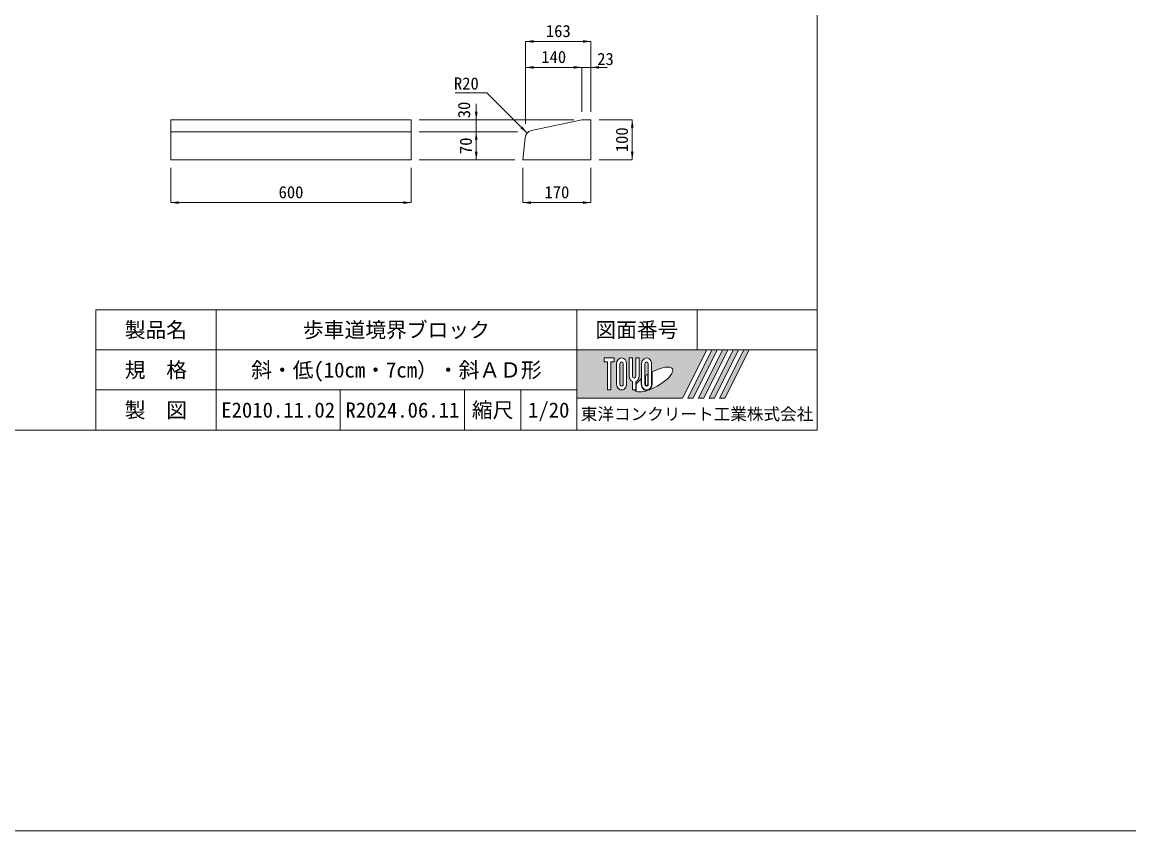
# Model space of a CAD drawing. Units: millimetres at full size; some dimension numbers follow another scale. Extents: x 10998 to 40298, y -6982 to 1118.
# Drawn here: x 31324 to 34085, y -6982 to -4964 of the extents above; entities that cross this region are included whole.
import ezdxf
from ezdxf.enums import TextEntityAlignment as Align

# ---------------------------------------------------------------- set-up
doc = ezdxf.new("R2010")
doc.units = ezdxf.units.MM
doc.header["$LTSCALE"] = 25
for name, color, linetype, lineweight in [('寸法線', 7, 'Continuous', 9), ('本体', 2, 'Continuous', 20), ('枠', 5, 'Continuous', 5)]:
    doc.layers.add(name, color=color, linetype=linetype, lineweight=lineweight)
doc.styles.add('ＭＳ ゴシック', font='')
doc.styles.get('ＭＳ ゴシック').set_extended_font_data('MS Gothic')

# ---------------------------------------------------------------- blocks, each defined once
blk = doc.blocks.new('filled_arrow')
at = {"color": 0, "linetype": 'Continuous', "lineweight": -2}
blk.add_solid([(7.5, 1.25), (0, 0), (7.5, -1.25)], dxfattribs=at)

msp = doc.modelspace()

# ---------------------------------------------------------------- hatches: boundary and pattern name
at = {"layer": '枠'}
h = msp.add_hatch(color=7, dxfattribs=at)
h.paths.add_polyline_path([(32707.36, -5781.99), (32707.36, -5901.99), (32971.36, -5901.99), (33031.36, -5781.99)])
edge = h.paths.add_edge_path(flags=16)
edge.add_ellipse((32899.04, -5855.86), major_axis=(47.01585, 26.31662), ratio=0.3471473395109996, start_angle=-144.3112156939568, end_angle=72.18990356030906, ccw=False)
edge.add_ellipse((32881.63, -5867.22), major_axis=(-0, 16), ratio=0.8463541875, start_angle=-160.70345584570325, end_angle=-90.00000000003783)
edge.add_line((32895.17, -5867.22), (32895.17, -5836.72))
edge = h.paths.add_edge_path(flags=16)
edge.add_ellipse((32881.63, -5816.76), major_axis=(-0, 14.76923), ratio=0.8463541534423831, start_angle=-90.00000000001182, end_angle=89.9999999999884, ccw=False)
edge.add_line((32894.13, -5816.76), (32894.13, -5867.22))
edge.add_ellipse((32881.63, -5867.22), major_axis=(-0, 14.76923), ratio=0.8463541534423831, start_angle=90.0000000000125, end_angle=-89.99999999998698, ccw=False)
edge.add_line((32869.13, -5867.22), (32869.13, -5816.76))
edge = h.paths.add_edge_path(flags=16)
edge.add_line((32885.79, -5816.76), (32885.79, -5867.22))
edge.add_ellipse((32881.63, -5867.22), major_axis=(-0, 4.92308), ratio=0.8463542211507153, start_angle=89.99999999992781, end_angle=-90.00000000007208, ccw=False)
edge.add_line((32877.46, -5867.22), (32877.46, -5816.76))
edge.add_ellipse((32881.63, -5816.76), major_axis=(-0, 4.92308), ratio=0.8463542211507153, start_angle=-90.00000000005912, end_angle=89.99999999994031, ccw=False)
edge = h.paths.add_edge_path(flags=16)
edge.add_line((32884.75, -5842.55), (32884.75, -5867.22))
edge.add_ellipse((32881.63, -5867.22), major_axis=(0, 3.69231), ratio=0.8463540961371586, start_angle=90.0000000001296, end_angle=-89.99999999987, ccw=False)
edge.add_line((32878.5, -5867.22), (32878.5, -5846.59))
edge.add_ellipse((32899.04, -5855.86), major_axis=(47.01585, 26.31662), ratio=0.3471473395109996, start_angle=107.79174152028827, end_angle=126.47131839507071, ccw=False)
edge = h.paths.add_edge_path(flags=16)
edge.add_line((32862.88, -5801.99), (32862.88, -5847.22))
edge.add_ellipse((32850.38, -5847.22), major_axis=(0, 14.76923), ratio=0.8463541534423831, start_angle=-163.3411667375368, end_angle=-89.99999999998818, ccw=False)
edge.add_line((32854.54, -5861.15), (32854.54, -5881.99))
edge.add_line((32854.54, -5881.99), (32846.21, -5881.99))
edge.add_line((32846.21, -5881.99), (32846.21, -5861.15))
edge.add_ellipse((32850.38, -5847.22), major_axis=(-0, 14.76923), ratio=0.8463541534423831, start_angle=89.9999999999884, end_angle=163.34116673753678, ccw=False)
edge.add_line((32837.88, -5847.22), (32837.88, -5801.99))
edge.add_line((32837.88, -5801.99), (32846.21, -5801.99))
edge.add_line((32846.21, -5801.99), (32846.21, -5847.22))
edge.add_ellipse((32850.38, -5847.22), major_axis=(-0, 4.92308), ratio=0.8463542211507153, start_angle=90.00000000002504, end_angle=-89.99999999997524)
edge.add_line((32854.54, -5847.22), (32854.54, -5801.99))
edge.add_line((32854.54, -5801.99), (32862.88, -5801.99))
edge = h.paths.add_edge_path(flags=16)
edge.add_line((32868.08, -5854.49), (32868.08, -5867.22))
edge.add_ellipse((32881.63, -5867.22), major_axis=(-0, 16), ratio=0.8463541875, start_angle=90.00000000001158, end_angle=-171.54426984635023)
edge.add_ellipse((32899.04, -5855.86), major_axis=(47.01585, 26.31662), ratio=0.34714733951099963, start_angle=-178.64953570900434, end_angle=-148.29244183215928, ccw=False)
edge.add_line((32852.75, -5883.22), (32855.58, -5883.22))
edge.add_line((32855.58, -5883.22), (32855.58, -5867.62))
edge.add_ellipse((32899.04, -5855.86), major_axis=(47.01585, 26.31662), ratio=0.3471473395109996, start_angle=148.21912017273544, end_angle=165.90812154570833, ccw=False)
edge = h.paths.add_edge_path(flags=16)
edge.add_ellipse((32819.13, -5816.76), major_axis=(0, 14.76923), ratio=0.8463541534423831, start_angle=-89.9999999999551, end_angle=90.0000000000449, ccw=False)
edge.add_line((32831.63, -5816.76), (32831.63, -5867.22))
edge.add_ellipse((32819.13, -5867.22), major_axis=(-0, 14.76923), ratio=0.8463541534423831, start_angle=89.99999999998431, end_angle=-90.0000000000154, ccw=False)
edge.add_line((32806.63, -5867.22), (32806.63, -5816.76))
edge = h.paths.add_edge_path(flags=16)
edge.add_line((32823.29, -5816.76), (32823.29, -5867.22))
edge.add_ellipse((32819.13, -5867.22), major_axis=(-0, 4.92308), ratio=0.8463542211507153, start_angle=90.0000000000125, end_angle=-89.99999999998698, ccw=False)
edge.add_line((32814.96, -5867.22), (32814.96, -5816.76))
edge.add_ellipse((32819.13, -5816.76), major_axis=(-0, 4.92308), ratio=0.8463542211507153, start_angle=-90.00000000005912, end_angle=89.99999999994031, ccw=False)
h.paths.add_polyline_path([(32800.38, -5801.99), (32800.38, -5811.84), (32792.04, -5811.84), (32792.04, -5881.99), (32783.71, -5881.99), (32783.71, -5811.84), (32775.38, -5811.84), (32775.38, -5801.99)], flags=16)
for points in [[(32984.56, -5901.99), (32997.76, -5901.99), (33057.76, -5781.99), (33044.56, -5781.99)], [(33084.16, -5781.99), (33070.96, -5781.99), (33010.96, -5901.99), (33024.16, -5901.99)], [(33110.56, -5781.99), (33097.36, -5781.99), (33037.36, -5901.99), (33050.56, -5901.99)], [(33136.96, -5781.99), (33123.76, -5781.99), (33063.76, -5901.99), (33076.96, -5901.99)]]:
    msp.add_hatch(color=7, dxfattribs=at).paths.add_polyline_path(points)

# ---------------------------------------------------------------- linework, layer by layer
at = {"layer": '寸法線'}
for p, q in [((32579.75, -5012.28), (32742.75, -5012.28)), ((32579.75, -5217.7), (32579.75, -5012.28)), ((32742.75, -5187.7), (32742.75, -5012.28)), ((32579.75, -5077.03), (32719.75, -5077.03)), ((32579.75, -5217.7), (32579.75, -5077.03)), ((32679.75, -5077.03), (32782.75, -5077.03)), ((32719.75, -5187.7), (32719.75, -5077.03)), ((32719.75, -5187.7), (32719.75, -5077.03)), ((32742.75, -5187.7), (32742.75, -5077.03)), ((32456.53, -5167.7), (32456.53, -5277.7)), ((32456.53, -5277.7), (32456.53, -5167.7)), ((32314.41, -5207.7), (32456.53, -5207.7)), ((32699.75, -5207.7), (32456.53, -5207.7)), ((32762.75, -5207.7), (32845.73, -5207.7)), ((32845.73, -5207.7), (32845.73, -5307.7)), ((32314.41, -5237.7), (32456.53, -5237.7)), ((32314.41, -5237.7), (32456.53, -5237.7)), ((32456.53, -5237.7), (32456.53, -5307.7)), ((32559.75, -5237.7), (32456.53, -5237.7)), ((32559.75, -5237.7), (32456.53, -5237.7)), ((32456.53, -5307.7), (32456.53, -5237.7)), ((31694.41, -5327.7), (31694.41, -5414.47)), ((32294.41, -5327.7), (32294.41, -5414.47)), ((32314.41, -5307.7), (32456.53, -5307.7)), ((32552.75, -5307.7), (32456.53, -5307.7)), ((32572.75, -5327.7), (32572.75, -5414.47)), ((32742.75, -5327.7), (32742.75, -5414.47)), ((32762.75, -5307.7), (32845.73, -5307.7)), ((32294.41, -5414.47), (31694.41, -5414.47)), ((32572.75, -5414.47), (32742.75, -5414.47))]:
    msp.add_line(p, q, dxfattribs=at)
msp.add_lwpolyline([(32583.3, -5240.86), (32482.85, -5140.42), (32404.05, -5140.42)], dxfattribs=at)
at = {"layer": '本体'}
for p, q in [((31694.41, -5207.7), (31694.41, -5307.7)), ((31694.41, -5207.7), (32294.41, -5207.7)), ((32294.41, -5207.7), (32294.41, -5307.7)), ((32594.01, -5234.64), (32719.75, -5207.7)), ((32719.75, -5207.7), (32742.75, -5207.7)), ((32742.75, -5307.7), (32742.75, -5207.7)), ((32572.75, -5307.7), (32578.3, -5252.21)), ((32294.41, -5307.7), (31694.41, -5307.7)), ((32572.75, -5307.7), (32742.75, -5307.7))]:
    msp.add_line(p, q, dxfattribs=at)
at = {"layer": '本体', "color": 7, "lineweight": 9}
msp.add_line((31694.41, -5237.7), (32294.41, -5237.7), dxfattribs=at)
at = {"layer": '本体'}
msp.add_arc((32598.2, -5254.2), 20, 102.09476, 174.28941, dxfattribs=at)
at = {"layer": '枠', "lineweight": 20}
for p, q in [((33307.36, -5981.99), (33307.36, -381.99)), ((33307.36, -5681.99), (31507.36, -5681.99)), ((31507.36, -5981.99), (31507.36, -5681.99)), ((31807.36, -5981.99), (31807.36, -5681.99)), ((32707.36, -5981.99), (32707.36, -5681.99)), ((33007.36, -5781.99), (33007.36, -5681.99)), ((33307.36, -5781.99), (31507.36, -5781.99)), ((32707.36, -5881.99), (31507.36, -5881.99)), ((32117.36, -5981.99), (32117.36, -5881.99)), ((32427.36, -5981.99), (32427.36, -5881.99)), ((32567.36, -5981.99), (32567.36, -5881.99)), ((33307.36, -5981.99), (29447.36, -5981.99))]:
    msp.add_line(p, q, dxfattribs=at)
at = {"layer": '枠'}
for p, q in [((32707.36, -5781.99), (33031.36, -5781.99)), ((32707.36, -5781.99), (32707.36, -5901.99)), ((33031.36, -5781.99), (32971.36, -5901.99)), ((33044.56, -5781.99), (32984.56, -5901.99)), ((33057.76, -5781.99), (32997.76, -5901.99)), ((33070.96, -5781.99), (33010.96, -5901.99)), ((33084.16, -5781.99), (33024.16, -5901.99)), ((33097.36, -5781.99), (33037.36, -5901.99)), ((33044.56, -5781.99), (33057.76, -5781.99)), ((33110.56, -5781.99), (33050.56, -5901.99)), ((33123.76, -5781.99), (33063.76, -5901.99)), ((33070.96, -5781.99), (33084.16, -5781.99)), ((33136.96, -5781.99), (33076.96, -5901.99)), ((33097.36, -5781.99), (33110.56, -5781.99)), ((33123.76, -5781.99), (33136.96, -5781.99)), ((32775.38, -5801.99), (32775.38, -5811.84)), ((32775.38, -5801.99), (32800.38, -5801.99)), ((32783.71, -5811.84), (32775.38, -5811.84)), ((32783.71, -5811.84), (32783.71, -5881.99)), ((32792.04, -5811.84), (32792.04, -5881.99)), ((32800.38, -5811.84), (32792.04, -5811.84)), ((32800.38, -5801.99), (32800.38, -5811.84)), ((32806.63, -5816.76), (32806.63, -5867.22)), ((32814.96, -5867.22), (32814.96, -5816.76)), ((32823.29, -5816.76), (32823.29, -5867.22)), ((32831.63, -5867.22), (32831.63, -5816.76)), ((32837.88, -5847.22), (32837.88, -5801.99)), ((32837.88, -5801.99), (32846.21, -5801.99)), ((32846.21, -5801.99), (32846.21, -5847.22)), ((32854.54, -5847.22), (32854.54, -5801.99)), ((32854.54, -5801.99), (32862.88, -5801.99)), ((32862.88, -5801.99), (32862.88, -5847.22)), ((32869.13, -5816.76), (32869.13, -5867.22)), ((32877.46, -5867.22), (32877.46, -5816.76)), ((32885.79, -5816.76), (32885.79, -5867.22)), ((32894.13, -5867.22), (32894.13, -5816.76)), ((32878.5, -5867.22), (32878.5, -5846.59)), ((32884.75, -5842.55), (32884.75, -5867.22)), ((32895.17, -5867.22), (32895.17, -5836.72)), ((32846.21, -5861.15), (32846.21, -5881.99)), ((32854.54, -5861.15), (32854.54, -5881.99)), ((32855.58, -5867.62), (32855.58, -5883.22)), ((32868.08, -5854.49), (32868.08, -5867.22)), ((32707.36, -5901.99), (32971.36, -5901.99)), ((32792.04, -5881.99), (32783.71, -5881.99)), ((32854.54, -5881.99), (32846.21, -5881.99)), ((32852.75, -5883.22), (32855.58, -5883.22)), ((32984.56, -5901.99), (32997.76, -5901.99)), ((33010.96, -5901.99), (33024.16, -5901.99)), ((33037.36, -5901.99), (33050.56, -5901.99)), ((33063.76, -5901.99), (33076.96, -5901.99))]:
    msp.add_line(p, q, dxfattribs=at)
at = {"layer": '枠', "color": 1, "lineweight": 20}
msp.add_line((34438.09, -6981.99), (28578.09, -6981.99), dxfattribs=at)
at = {"layer": '枠'}
for centre, major_axis, ratio, start_param, end_param in [((32819.13, -5816.76), (0, 14.76923), 0.846354, 4.712388980385353, 7.853981633975145), ((32819.13, -5816.76), (-0, 4.92308), 0.846354, 4.712388980383817, 7.853981633973602), ((32881.63, -5816.76), (-0, 14.76923), 0.846354, 4.712388980384516, 7.853981633974312), ((32881.63, -5816.76), (-0, 4.92308), 0.846354, 4.712388980383817, 7.853981633973602), ((32899.04, -5855.86), (47.01585, 26.31662), 0.347147, 4.262185332381536, 7.742916281338581), ((32850.38, -5847.22), (-0, 14.76923), 0.846354, 1.5707963267947251, 2.8017557441348973), ((32850.38, -5847.22), (-0, 4.92308), 0.846354, 1.5707963267952665, 4.712388980385056), ((32850.38, -5847.22), (0, 14.76923), 0.846354, 3.4814295630446885, 4.712388980384865), ((32899.04, -5855.86), (47.01585, 26.31662), 0.347147, 1.681740509797051, 1.8219833196615682), ((32819.13, -5867.22), (-0, 14.76923), 0.846354, 1.5707963267946643, 4.712388980384462), ((32819.13, -5867.22), (-0, 4.92308), 0.846354, 1.5707963267950813, 4.712388980384882), ((32899.04, -5855.86), (47.01585, 26.31662), 0.347147, 2.0815196641224314, 2.5155126073167264), ((32881.63, -5867.22), (-0, 16), 0.846354, 1.5707963267950675, 3.315467866329037), ((32881.63, -5867.22), (-0, 14.76923), 0.846354, 1.5707963267950813, 4.712388980384882), ((32881.63, -5867.22), (-0, 4.92308), 0.846354, 1.5707963267938299, 4.712388980383626), ((32881.63, -5867.22), (0, 3.69231), 0.846354, 1.5707963267968108, 4.712388980386608), ((32881.63, -5867.22), (-0, 16), 0.846354, 3.5338438000146084, 4.712388980384131), ((32899.04, -5855.86), (47.01585, 26.31662), 0.347147, 3.209397509057166, 4.200445063285341)]:
    msp.add_ellipse(centre, major_axis=major_axis, ratio=ratio, start_param=start_param, end_param=end_param, dxfattribs=at)

# ---------------------------------------------------------------- block references
at = {"layer": '寸法線', "xscale": 2.67, "yscale": 2.67}
for p in [(32579.75, -5012.28), (32579.75, -5077.03), (32742.75, -5077.03), (31694.41, -5414.47), (32572.75, -5414.47)]:
    msp.add_blockref('filled_arrow', p, dxfattribs=at)
for p, rotation in [((32742.75, -5012.28), 180), ((32719.75, -5077.03), 180), ((32719.75, -5077.03), 180), ((32456.53, -5207.7), 90), ((32456.53, -5207.7), 90), ((32845.73, -5207.7), 270), ((32456.53, -5237.7), 270), ((32456.53, -5237.7), 270), ((32456.53, -5237.7), 270), ((32456.53, -5237.7), 270), ((32583.3, -5240.86), 135), ((32456.53, -5307.7), 90), ((32456.53, -5307.7), 90), ((32845.73, -5307.7), 90), ((32294.41, -5414.47), 180), ((32742.75, -5414.47), 180)]:
    msp.add_blockref('filled_arrow', p, dxfattribs=dict(at, rotation=rotation))

# ---------------------------------------------------------------- texts
at = {"layer": '寸法線', "style": 'ＭＳ ゴシック'}
for s, p in [('163', (32661.25, -4986.28)), ('140', (32649.75, -5051.03)), ('23', (32778.96, -5056.03)), ('600', (31994.41, -5388.47)), ('170', (32657.75, -5388.47))]:
    msp.add_text(s, height=30.38, dxfattribs=at).set_placement(p, align=Align.MIDDLE_CENTER)
msp.add_text('R20', height=30.38, dxfattribs=at).set_placement((32462.85, -5102.02), align=Align.TOP_RIGHT)
for s, p in [('30', (32426.07, -5183.31)), ('30', (32426.07, -5183.31)), ('100', (32819.73, -5257.7)), ('70', (32430.53, -5272.7)), ('70', (32430.53, -5272.7))]:
    msp.add_text(s, height=30.38, rotation=90, dxfattribs=at).set_placement(p, align=Align.MIDDLE_CENTER)
at = {"layer": '枠', "color": 7, "style": 'ＭＳ ゴシック'}
for s, height, p in [('製品名', 37.98, (31657.36, -5731.99)), ('歩車道境界ブロック', 37.98, (32257.36, -5731.99)), ('図面番号', 37.98, (32857.36, -5731.99)), ('規\u3000格', 37.98, (31657.36, -5831.99)), ('斜・低(10cm・7cm）・斜ＡＤ形', 37.98, (32257.36, -5831.99)), ('製\u3000図', 37.98, (31657.36, -5931.99)), ('縮尺', 37.98, (32497.36, -5931.99)), ('E2010.11.02', 37.98, (31962.36, -5931.99)), ('R2024.06.11', 37.98, (32272.36, -5931.99)), ('1/20', 37.98, (32637.36, -5931.99)), ('東洋コンクリート工業株式会社', 30.38, (33007.36, -5941.99))]:
    msp.add_text(s, height=height, dxfattribs=at).set_placement(p, align=Align.MIDDLE_CENTER)

doc.saveas('drawing.dxf')
